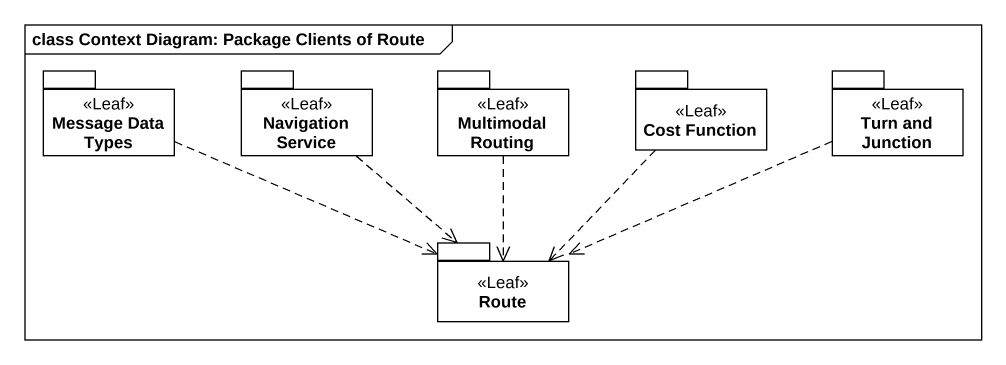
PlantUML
@startuml
mainframe class Context Diagram: Package Clients of Route
package "Message Data Types" as Message_Data_Types <<Leaf>> {
}
package "Navigation Service" as Navigation_Service <<Leaf>> {
}
package "Multimodal Routing" as Multimodal_Routing <<Leaf>> {
}
package "Cost Function" as Cost_Function <<Leaf>> {
}
package "Turn and Junction" as Turn_and_Junction <<Leaf>> {
}
package Route <<Leaf>> {
}
Message_Data_Types .right.> Route
Navigation_Service ..> Route
Multimodal_Routing ..> Route
Cost_Function ..> Route
Turn_and_Junction .left.> Route
@enduml
